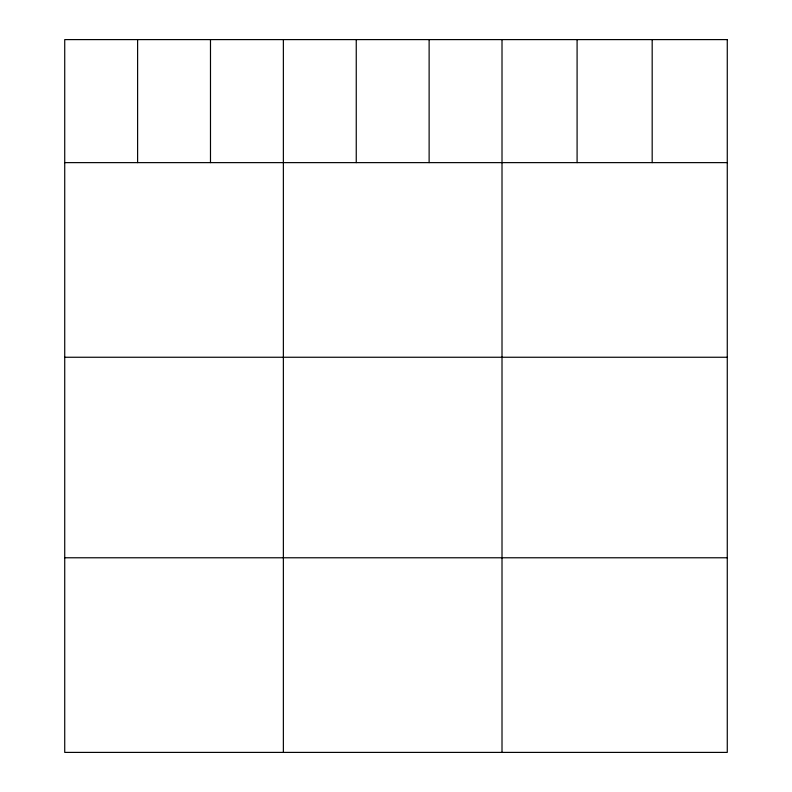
<?xml version="1.0" encoding="UTF-8"?>
<svg xmlns="http://www.w3.org/2000/svg" width="792" height="792" viewBox="0 0 792 792"><rect width="100%" height="100%" fill="white"/><g stroke="black" fill="none" stroke-linecap="round" stroke-linejoin="round"><path stroke-width="1.19" d="M64.726 162.627L727.274 162.627M64.726 357.251L727.274 357.251M64.726 557.776L727.274 557.776M652.182 39.6L652.182 162.627M577.091 39.6L577.091 162.627M502.009 39.6L502.009 752.4M429.125 39.6L429.125 162.627M356.252 39.6L356.252 162.627M283.368 39.6L283.368 752.4M210.484 39.6L210.484 162.627M137.61 39.6L137.61 162.627M727.274 39.6L64.726 39.6L64.726 752.4L727.274 752.4L727.274 39.6"/></g></svg>
